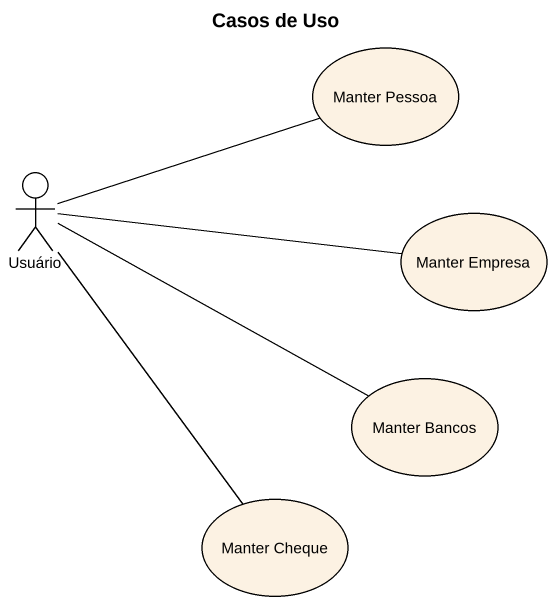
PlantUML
@startuml
title Casos de Uso
usecase "Manter Pessoa" as Manter_Pessoa
actor Usuário
usecase "Manter Empresa" as Manter_Empresa
usecase "Manter Bancos" as Manter_Bancos
usecase "Manter Cheque" as Manter_Cheque
Usuário -right- Manter_Pessoa
Usuário -right- Manter_Empresa
Usuário -right- Manter_Bancos
Usuário -- Manter_Cheque
@enduml
